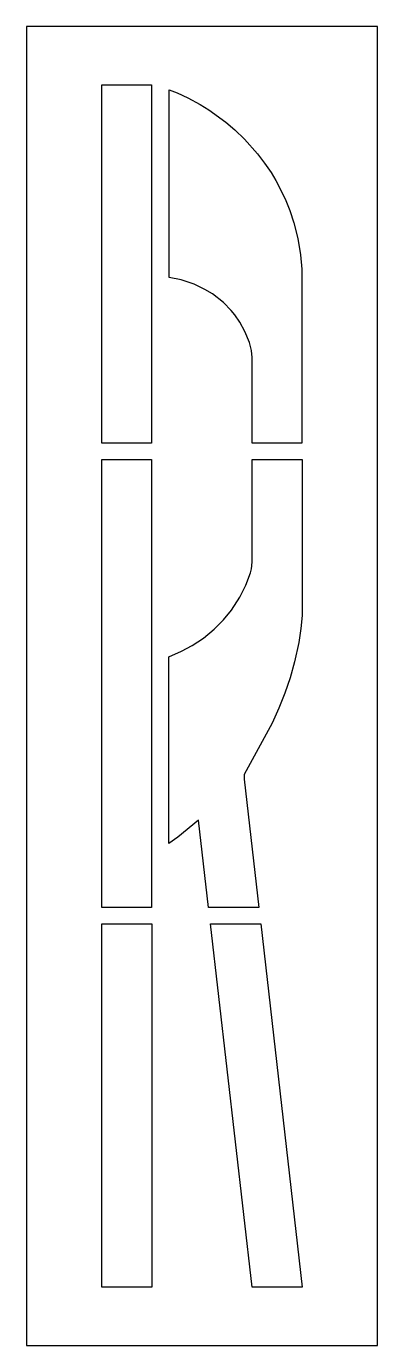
# Model space of a CAD drawing. Header units: inches. Extents: x 0 to 21, y 0 to 79.
import ezdxf

# ---------------------------------------------------------------- set-up
doc = ezdxf.new("R2010")
doc.units = ezdxf.units.IN
doc.header["$MEASUREMENT"] = 0
doc.layers.add('CUT', color=1, linetype='Continuous')

msp = doc.modelspace()

# ---------------------------------------------------------------- linework, layer by layer
at = {"layer": 'CUT'}
for points in [[(0, 0), (21, 0), (21, 79), (0, 79)], [(7.471, 54.05), (4.5, 54.05), (4.5, 75.5), (7.471, 75.5)], [(15.514, 68.573), (15.75, 67.977), (16.001, 67.228), (16.238, 66.288), (16.4, 65.312), (16.475, 64.464), (16.475, 54.051), (13.503, 54.051), (13.503, 59.181), (13.462, 59.589), (13.337, 60.06), (13.071, 60.727), (12.76, 61.295), (12.466, 61.719), (12.241, 61.992), (11.787, 62.459), (11.121, 62.981), (10.677, 63.251), (10.026, 63.563), (9.246, 63.817), (8.528, 63.957), (8.528, 75.209), (9.012, 75.024), (9.646, 74.728), (10.4, 74.316), (10.9, 74.005), (11.932, 73.258), (12.462, 72.806), (13.04, 72.251), (13.819, 71.374), (14.246, 70.809), (14.629, 70.244), (14.91, 69.775), (15.263, 69.11)], [(7.473, 53.058), (7.473, 26.243), (4.502, 26.243), (4.502, 53.058)], [(14.689, 37.277), (13.024, 34.199), (13.024, 33.927), (13.897, 26.244), (10.896, 26.244), (10.3, 31.474), (9.049, 30.449), (8.521, 30.071), (8.521, 41.252), (9.278, 41.581), (9.913, 41.922), (10.591, 42.374), (11.227, 42.897), (11.789, 43.464), (12.26, 44.046), (12.762, 44.826), (13.115, 45.533), (13.396, 46.284), (13.458, 46.52), (13.486, 46.688), (13.507, 46.954), (13.507, 53.058), (16.493, 53.058), (16.493, 52.264), (16.496, 43.719), (16.415, 42.941), (16.282, 42.107), (16.03, 40.941), (15.765, 39.994), (15.456, 39.075), (15.101, 38.182)], [(7.493, 3.5), (4.502, 3.5), (4.502, 25.251), (7.49, 25.251), (7.49, 13.799)], [(14.019, 25.251), (16.5, 3.5), (13.5, 3.5), (11.01, 25.251)]]:
    msp.add_lwpolyline(points, close=True, dxfattribs=at)

doc.saveas('drawing.dxf')
